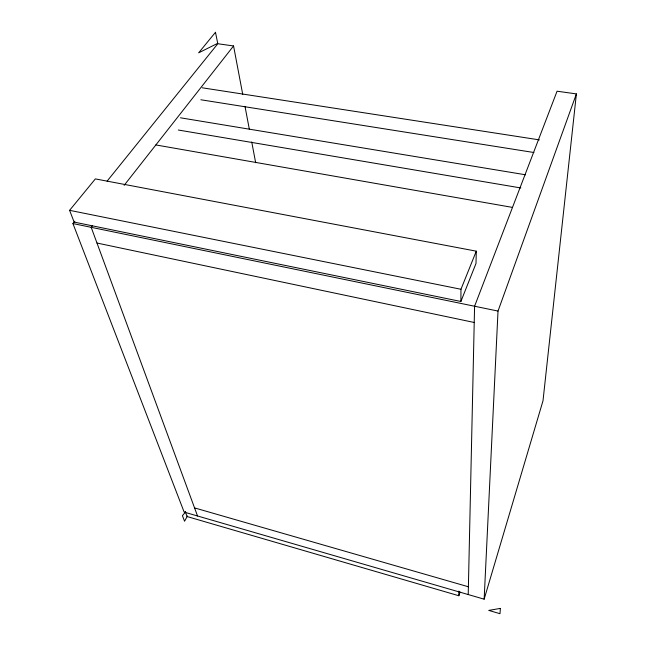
<?xml version="1.0" encoding="UTF-8"?>
<svg xmlns="http://www.w3.org/2000/svg" width="646" height="646" viewBox="0 0 646 646"><rect width="100%" height="100%" fill="white"/><g stroke="black" fill="none" stroke-linecap="round" stroke-linejoin="round"><path stroke-width="0.97" d="M185.192 511.584L187.098 516.55L458.846 595.741L458.878 591.09M460.889 301.48L460.969 289.271L476.288 251.173L95.358 178.902L69.606 210.33L74.12 222.087L460.889 301.48L476.005 263.455L476.288 251.173M468.221 594.562L474.584 306.244L557.07 91.207L576.393 93.904L543.003 400.786L484.145 599.181L184.15 512.092L72.933 223.564L74.831 221.207M484.145 599.181L498.018 311.065L576.393 93.904M458.846 595.741L460.033 591.978M187.397 516.001L184.57 521.233L182.406 515.669L185.572 511.979M92.435 225.737L91.191 227.319L197.539 515.984M124.145 185.345L233.561 45.947L217.799 43.742L107.091 181.163M202.214 87.791L539.378 139.883M200.866 99.767L533.927 152.513M180.46 117.798L525.594 174.791M178.344 130.024L520.829 187.954M155.856 144.938L512.496 207.406M69.606 210.33L460.969 289.271M72.933 223.564L498.018 311.065M96.981 243.033L474.221 322.475M194.559 507.901L468.39 586.77M233.561 45.947L242.743 94.437M244.987 106.315L249.299 129.071M251.73 141.942L255.663 162.719M500.392 608.395L499.988 613.7L488.747 610.405L500.392 608.395M215.481 32.3L198.661 52.827L217.718 43.322L215.481 32.3"/></g></svg>
